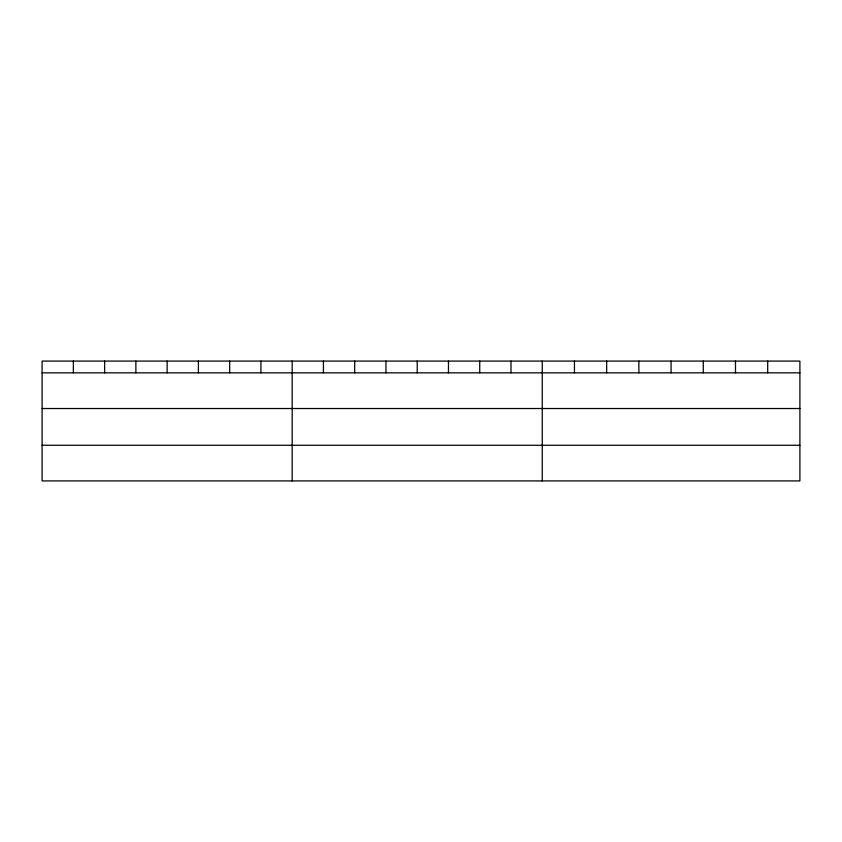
<?xml version="1.0" encoding="UTF-8"?>
<svg xmlns="http://www.w3.org/2000/svg" width="842" height="842" viewBox="0 0 842 842"><rect width="100%" height="100%" fill="white"/><g stroke="black" fill="none" stroke-linecap="round" stroke-linejoin="round"><path stroke-width="1.26" d="M799.9 408.517L799.9 361.081L42.1 361.081L42.1 480.919L799.9 480.919L799.9 408.517L42.1 408.517M42.1 372.848L799.9 372.848M42.1 445.26L799.9 445.26M767.693 361.081L767.693 372.848M735.487 361.081L735.487 372.848M703.281 361.081L703.281 372.848M671.074 361.081L671.074 372.848M638.867 361.081L638.867 372.848M606.661 361.081L606.661 372.848M574.454 361.081L574.454 372.848M542.248 361.081L542.248 480.919M510.989 361.081L510.989 372.848M479.73 361.081L479.73 372.848M448.47 361.081L448.47 372.848M417.211 361.081L417.211 372.848M385.952 361.081L385.952 372.848M354.692 361.081L354.692 372.848M323.433 361.081L323.433 372.848M292.174 361.081L292.174 480.919M260.915 361.081L260.915 372.848M229.655 361.081L229.655 372.848M198.396 361.081L198.396 372.848M167.137 361.081L167.137 372.848M135.878 361.081L135.878 372.848M104.619 361.081L104.619 372.848M73.359 361.081L73.359 372.848"/></g></svg>
